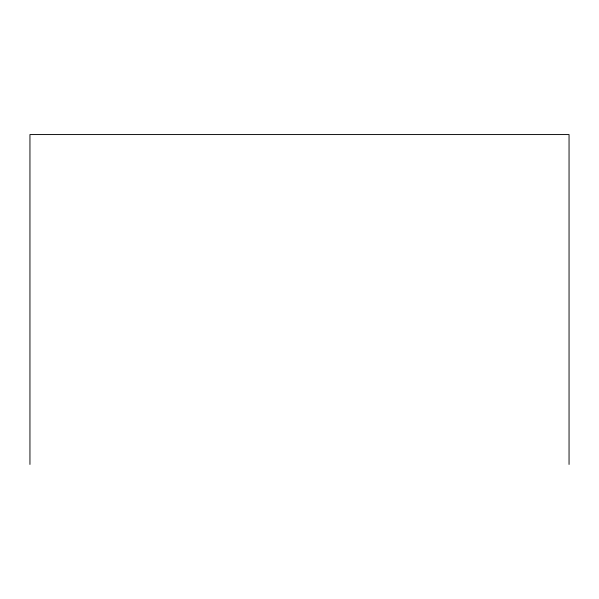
<?xml version="1.0" encoding="UTF-8"?>
<svg xmlns="http://www.w3.org/2000/svg" width="599" height="599" viewBox="0 0 599 599"><rect width="100%" height="100%" fill="white"/><g stroke="black" fill="none" stroke-linecap="round" stroke-linejoin="round"><path stroke-width="0.9" d="M569.05 464.435L569.05 134.565L29.95 134.565L29.95 464.435"/></g></svg>
